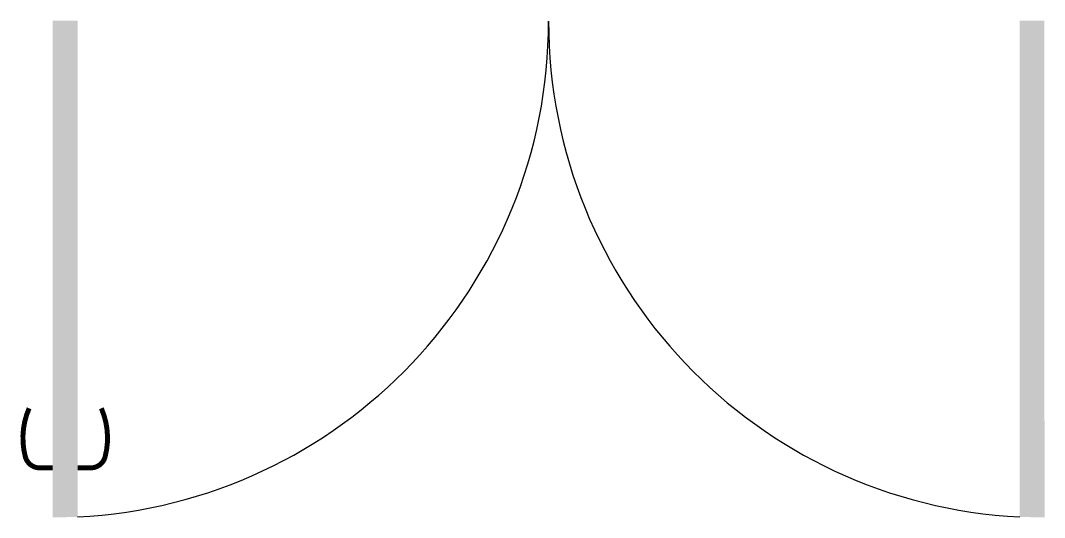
# Model space of a CAD drawing. Extents: x 4.97 to 6, y 4.5 to 5.
import ezdxf

# ---------------------------------------------------------------- set-up
doc = ezdxf.new("R2010")
doc.units = 0
doc.header["$MEASUREMENT"] = 0
doc.linetypes.add('HIDDEN', pattern=[0.375, 0.25, -0.125])
doc.layers.get('0').update_dxf_attribs({"linetype": 'CONTINUOUS'})

# ---------------------------------------------------------------- blocks, each defined once
blk = doc.blocks.new('3DMAN22')
at = {"color": 1, "linetype": 'HIDDEN', "extrusion": (0, 1, -1.83664e-16), "const_width": 1, "elevation": -1}
blk.add_lwpolyline([(12, 4.75, 0.16798), (2.25, 5.52, 0.34182), (0, 2.62), (0, 0)], format="xyb", dxfattribs=at)
blk = doc.blocks.new('PORTA1B')
at = {"color": 2}
for centre, start, end in [((0, 0), 272.8815, 0), ((1, 0), 180, 267.134)]:
    blk.add_arc(centre, 0.5, start, end, dxfattribs=at)
at = {"color": 10}
for points in [[(0.0001, 0.0006), (0.0251, 0.0006), (0, -0.5), (0.0251, -0.4994)], [(0.9999, 0.0006), (0.9749, 0.0006), (1, -0.5), (0.9749, -0.4994)]]:
    blk.add_solid(points, dxfattribs=at)
at = {"color": 2, "extrusion": (-1, 0, 0), "xscale": -0.005, "yscale": 0.003, "zscale": 0.005, "rotation": 180}
blk.add_blockref('3DMAN22', (0.45, 0.25), dxfattribs=at)
at = {"color": 2, "extrusion": (1, 0, 0), "xscale": 0.005, "yscale": 0.003, "zscale": 0.005, "rotation": 180}
blk.add_blockref('3DMAN22', (-0.45, 0.25, 0.0253), dxfattribs=at)

msp = doc.modelspace()

# ---------------------------------------------------------------- block references
at = {"zscale": 2}
msp.add_blockref('PORTA1B', (5, 5), dxfattribs=at)

doc.saveas('drawing.dxf')
